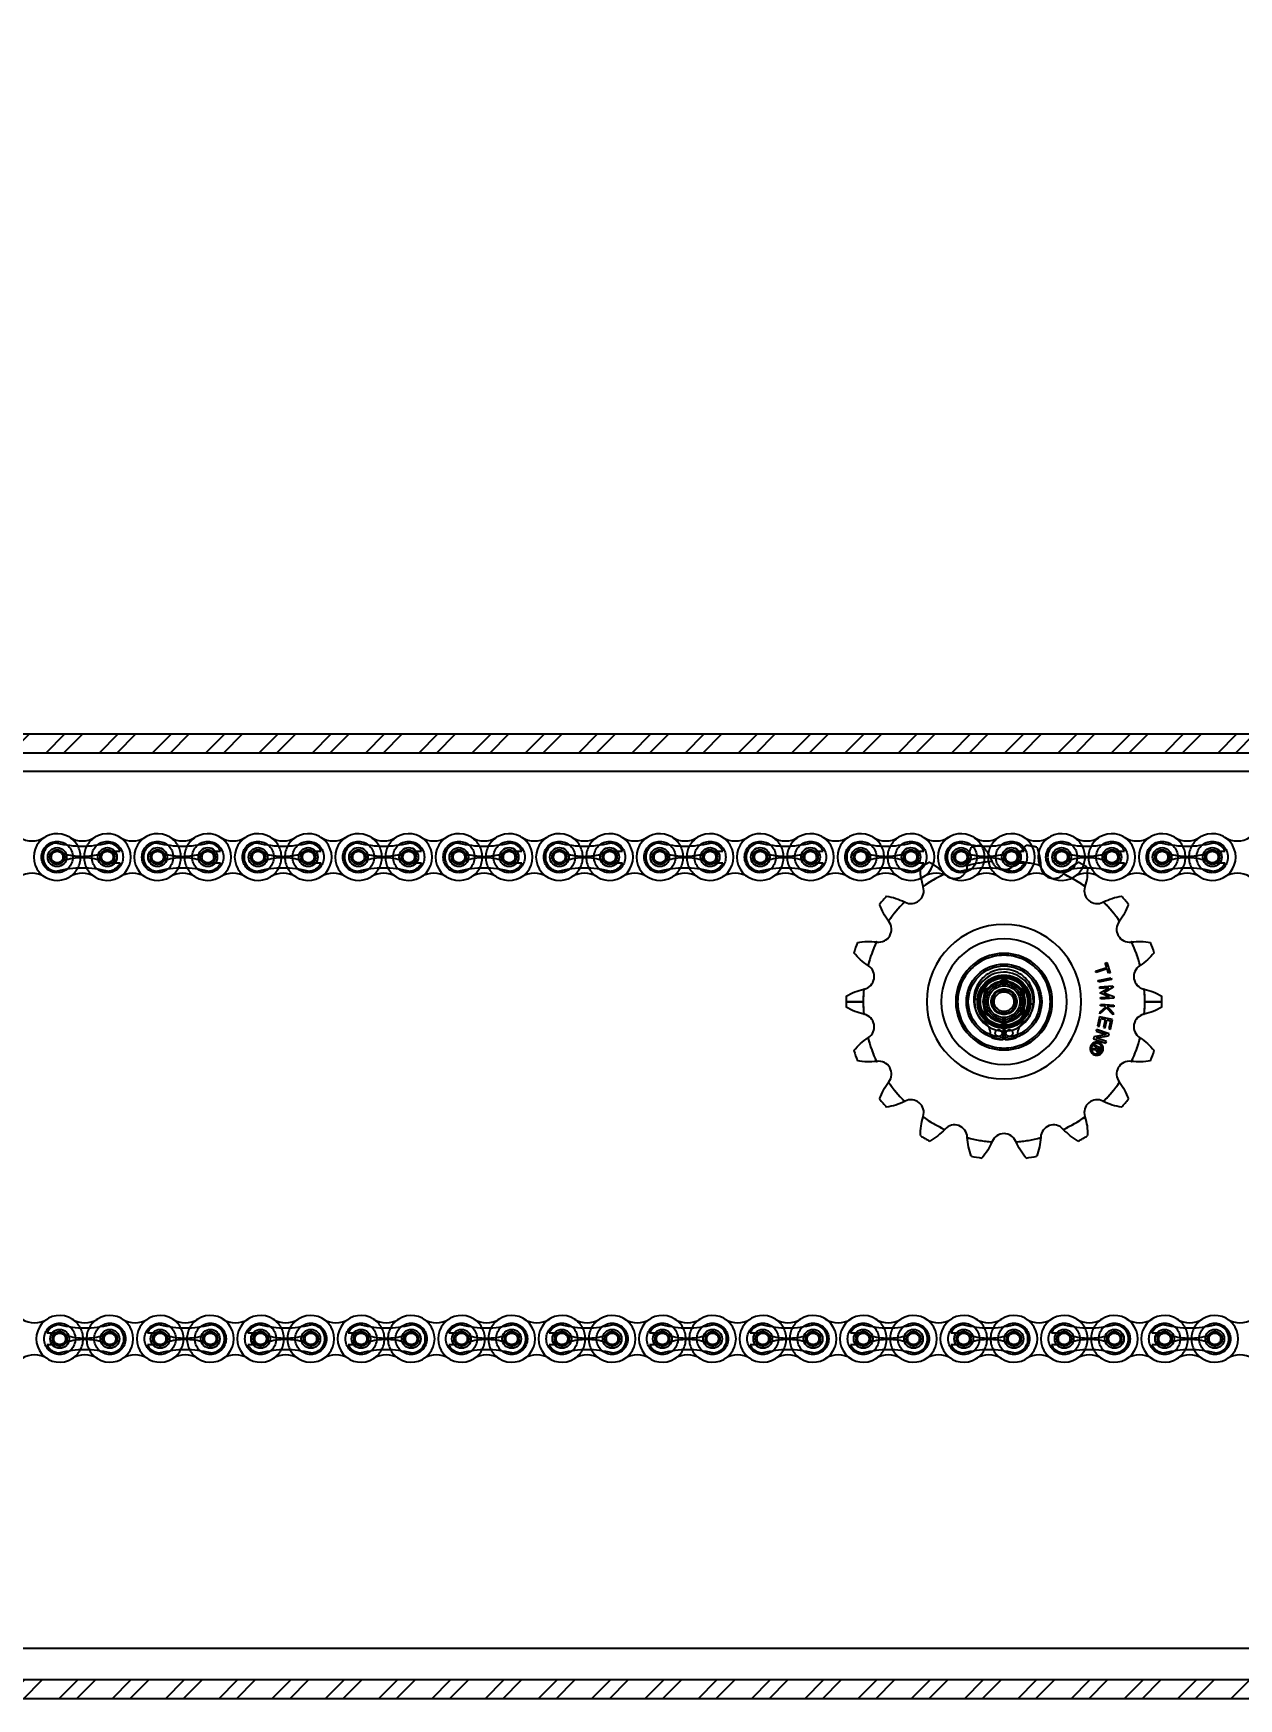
# Model space of a CAD drawing. Header units: metres. Extents: x 0 to 21025, y 0 to 14850.
# Drawn here: x 5070.9 to 5375.7, y 6190.9 to 6612 of the extents above; entities that cross this region are included whole.
import ezdxf

# ---------------------------------------------------------------- set-up
doc = ezdxf.new("R2010")
doc.units = ezdxf.units.M
doc.header["$LTSCALE"] = 25
doc.linetypes.add('HIDDEN2', pattern=[4.7625, 3.175, -1.5875])
for name, color, linetype in [('18_COTAS', 7, 'Continuous'), ('SHA', 7, 'Continuous'), ('SL4', 4, 'Continuous'), ('ST1', 7, 'HIDDEN2')]:
    doc.layers.add(name, color=color, linetype=linetype)
doc.styles.add('ROMANS', font='ROMANS.SHX')
doc.dimstyles.new('25___1-25', dxfattribs={"dimscale": 25, "dimtxt": 2.5, "dimasz": 2, "dimexe": 1.5, "dimexo": 1, "dimgap": 0.5, "dimtad": 1, "dimzin": 12, "dimtxsty": 'ROMANS', "dimcen": 0, "dimclrd": 256, "dimclre": 256, "dimclrt": 3, "dimazin": 3, "dimtfac": 1, "dimtmove": 0, "dimatfit": 0, "dimfxl": 1, "dimlwd": -1, "dimlwe": -1, "dimarcsym": 0})
pattern_1 = [(45, (-2913.5705, 2928.034), (-6.735192, 6.735192), []), (45, (-2909.08, 2928.034), (-6.735192, 6.735192), [])]

# ---------------------------------------------------------------- blocks, each defined once
blk = doc.blocks.new('*D13')
at = {"layer": '18_COTAS', "transparency": 16777216}
for p, q in [((2083.56, 6357.87), (2083.56, 7037.95)), ((6382.51, 6357.87), (6382.51, 7037.95)), ((2133.56, 7000.45), (6332.51, 7000.45))]:
    blk.add_line(p, q, dxfattribs=at)
for points in [[(2133.56, 7008.78), (2133.56, 6992.11), (2083.56, 7000.45)], [(6332.51, 7008.78), (6332.51, 6992.11), (6382.51, 7000.45)]]:
    blk.add_solid(points, dxfattribs=at)
at = {"layer": 'Defpoints', "color": 0, "transparency": 16777216}
for p in [(6382.51, 7000.45), (2083.56, 6332.87), (6382.51, 6332.87)]:
    blk.add_point(p, dxfattribs=at)
at = {"layer": '18_COTAS', "color": 3, "transparency": 16777216, "insert": (4233.04, 7050.15), "char_height": 62.5, "attachment_point": 5, "style": 'ROMANS'}
blk.add_mtext('4298,95', dxfattribs=at)

msp = doc.modelspace()

# ---------------------------------------------------------------- hatches: boundary and pattern name
at = {"layer": 'SHA'}
h = msp.add_hatch(dxfattribs=at)
h.set_pattern_fill('ANSI32', color=256, style=0)
h.set_pattern_definition(pattern_1)
h.paths.add_polyline_path([(5535.514, 6434.865), (4210.539, 6434.865), (4210.539, 6430.103), (5535.514, 6430.103)], flags=0)
h = msp.add_hatch(dxfattribs=at)
h.set_pattern_fill('ANSI32', color=256, style=0)
h.set_pattern_definition(pattern_1)
h.paths.add_polyline_path([(4210.539, 6190.865), (5535.514, 6190.865), (5535.514, 6195.628), (4210.539, 6195.628)], flags=0)

# ---------------------------------------------------------------- linework, layer by layer
at = {"layer": 'SL4'}
for p, q in [((4210.539, 6434.865), (5535.514, 6434.865)), ((4210.539, 6430.103), (5535.514, 6430.103)), ((5535.514, 6425.34), (4210.539, 6425.34)), ((5295.883, 6396.268), (5295.399, 6398.429)), ((5280.749, 6367.135), (5276.417, 6367.135)), ((5304.142, 6367.135), (5304.63, 6367.135)), ((5328.083, 6367.135), (5328.572, 6367.135)), ((5356.297, 6367.135), (5351.964, 6367.135)), ((4210.539, 6203.628), (5535.514, 6203.628)), ((5535.514, 6195.628), (4210.539, 6195.628)), ((5535.514, 6190.865), (4210.539, 6190.865))]:
    msp.add_line(p, q, dxfattribs=at)
at = {"layer": 'SL4', "flags": 128}
msp.add_lwpolyline([(5301.77, 6399.035), (5302.19, 6398.739), (5302.762, 6398.472)], dxfattribs=at)
at = {"layer": 'SL4'}
for centre, radius in [((5076.929, 6403.705), 2.398), ((5089.629, 6403.705), 2.398), ((5102.329, 6403.705), 2.399), ((5115.029, 6403.705), 2.399), ((5127.729, 6403.705), 2.398), ((5140.429, 6403.705), 2.398), ((5153.129, 6403.705), 2.399), ((5165.829, 6403.705), 2.399), ((5178.529, 6403.705), 2.398), ((5191.229, 6403.705), 2.399), ((5203.929, 6403.705), 2.399), ((5216.629, 6403.705), 2.399), ((5229.329, 6403.705), 2.398), ((5242.029, 6403.705), 2.398), ((5254.729, 6403.705), 2.399), ((5267.429, 6403.705), 2.399), ((5280.129, 6403.705), 2.398), ((5292.829, 6403.705), 2.399), ((5305.529, 6403.705), 2.398), ((5318.229, 6403.705), 2.399), ((5330.929, 6403.705), 2.398), ((5343.629, 6403.705), 2.398), ((5356.329, 6403.705), 2.398), ((5369.029, 6403.705), 2.398), ((5316.357, 6367.135), 9.525), ((5316.357, 6367.135), 9.025), ((5077.568, 6281.87), 2.398), ((5090.268, 6281.87), 2.399), ((5102.968, 6281.87), 2.399), ((5115.668, 6281.87), 2.399), ((5128.368, 6281.87), 2.399), ((5141.068, 6281.87), 2.399), ((5153.768, 6281.87), 2.399), ((5166.468, 6281.87), 2.398), ((5179.168, 6281.87), 2.399), ((5191.868, 6281.87), 2.399), ((5204.568, 6281.87), 2.398), ((5217.268, 6281.87), 2.398), ((5229.968, 6281.87), 2.399), ((5242.668, 6281.87), 2.399), ((5255.368, 6281.87), 2.398), ((5268.068, 6281.87), 2.398), ((5280.768, 6281.87), 2.398), ((5293.468, 6281.87), 2.398), ((5306.168, 6281.87), 2.399), ((5318.868, 6281.87), 2.399), ((5331.568, 6281.87), 2.399), ((5344.268, 6281.87), 2.399), ((5356.968, 6281.87), 2.398), ((5369.668, 6281.87), 2.398)]:
    msp.add_circle(centre, radius, dxfattribs=at)
for centre, radius, start, end in [((5070.579, 6413.698), 5.92, 237.56669, 302.43331), ((5076.929, 6403.705), 5.92, 57.56669, 302.43331), ((5083.279, 6413.698), 5.92, 237.56669, 302.43331), ((5089.629, 6403.705), 5.92, 237.56669, 122.43331), ((5095.979, 6413.698), 5.92, 237.56669, 302.43331), ((5102.329, 6403.705), 5.92, 57.56669, 302.43331), ((5108.679, 6413.698), 5.92, 237.56669, 302.43331), ((5115.029, 6403.705), 5.92, 237.56669, 122.43331), ((5121.379, 6413.698), 5.92, 237.56669, 302.43331), ((5127.729, 6403.705), 5.92, 57.56669, 302.43331), ((5134.079, 6413.698), 5.92, 237.56669, 302.43331), ((5140.429, 6403.705), 5.92, 237.56669, 122.43331), ((5146.779, 6413.698), 5.92, 237.56669, 302.43331), ((5153.129, 6403.705), 5.92, 57.56669, 302.43331), ((5159.479, 6413.698), 5.92, 237.56669, 302.43331), ((5165.829, 6403.705), 5.92, 237.56669, 122.43331), ((5172.179, 6413.698), 5.92, 237.56669, 302.43331), ((5178.529, 6403.705), 5.92, 57.56669, 302.43331), ((5184.879, 6413.698), 5.92, 237.56669, 302.43331), ((5191.229, 6403.705), 5.92, 237.56669, 122.43331), ((5197.579, 6413.698), 5.92, 237.56669, 302.43331), ((5203.929, 6403.705), 5.92, 57.56669, 302.43331), ((5210.279, 6413.698), 5.92, 237.56669, 302.43331), ((5216.629, 6403.705), 5.92, 237.56669, 122.43331), ((5222.979, 6413.698), 5.92, 237.56669, 302.43331), ((5229.329, 6403.705), 5.92, 57.56669, 302.43331), ((5235.679, 6413.698), 5.92, 237.56669, 302.43331), ((5242.029, 6403.705), 5.92, 237.56669, 122.43331), ((5248.379, 6413.698), 5.92, 237.56669, 302.43331), ((5254.729, 6403.705), 5.92, 57.56669, 302.43331), ((5261.079, 6413.698), 5.92, 237.56669, 302.43331), ((5267.429, 6403.705), 5.92, 237.56669, 122.43331), ((5273.779, 6413.698), 5.92, 237.56669, 302.43331), ((5280.129, 6403.705), 5.92, 57.56669, 302.43331), ((5286.479, 6413.698), 5.92, 237.56669, 302.43331), ((5292.829, 6403.705), 5.92, 237.56669, 122.43331), ((5299.179, 6413.698), 5.92, 237.56669, 302.43331), ((5305.529, 6403.705), 5.92, 57.56669, 302.43331), ((5311.879, 6413.698), 5.92, 237.56669, 302.43331), ((5318.229, 6403.705), 5.92, 237.56669, 122.43331), ((5324.579, 6413.698), 5.92, 237.56669, 302.43331), ((5330.929, 6403.705), 5.92, 57.56669, 302.43331), ((5337.279, 6413.698), 5.92, 237.56669, 302.43331), ((5343.629, 6403.705), 5.92, 237.56669, 122.43331), ((5349.979, 6413.698), 5.92, 237.56669, 302.43331), ((5356.329, 6403.705), 5.92, 57.56669, 302.43331), ((5362.679, 6413.698), 5.92, 237.56669, 302.43331), ((5369.029, 6403.705), 5.92, 237.56669, 122.43331), ((5375.379, 6413.698), 5.92, 237.56669, 302.43331), ((5070.579, 6393.712), 5.92, 57.56669, 122.43331), ((5083.279, 6393.712), 5.92, 57.56669, 122.43331), ((5095.979, 6393.712), 5.92, 57.56669, 122.43331), ((5108.679, 6393.712), 5.92, 57.56669, 122.43331), ((5121.379, 6393.712), 5.92, 57.56669, 122.43331), ((5134.079, 6393.712), 5.92, 57.56669, 122.43331), ((5146.779, 6393.712), 5.92, 57.56669, 122.43331), ((5159.479, 6393.712), 5.92, 57.56669, 122.43331), ((5172.179, 6393.712), 5.92, 57.56669, 122.43331), ((5184.879, 6393.712), 5.92, 57.56669, 122.43331), ((5197.579, 6393.712), 5.92, 57.56669, 122.43331), ((5210.279, 6393.712), 5.92, 57.56669, 122.43331), ((5222.979, 6393.712), 5.92, 57.56669, 122.43331), ((5235.679, 6393.712), 5.92, 57.56669, 122.43331), ((5248.379, 6393.712), 5.92, 57.56669, 122.43331), ((5261.079, 6393.712), 5.92, 57.56669, 122.43331), ((5273.779, 6393.712), 5.92, 57.56669, 122.43331), ((5286.479, 6393.712), 5.92, 57.56669, 122.43331), ((5316.357, 6367.135), 35.607, 115.36385, 125.09934), ((5299.179, 6393.712), 5.92, 57.56669, 122.43331), ((5311.879, 6393.712), 5.92, 57.56669, 122.43331), ((5324.579, 6393.712), 5.92, 57.56669, 122.43331), ((5328.874, 6401.525), 3.238, 223.24736, 263.25595), ((5316.357, 6367.135), 35.607, 54.90066, 61.27087), ((5337.279, 6393.712), 5.92, 57.56669, 122.43331), ((5349.979, 6393.712), 5.92, 57.56669, 122.43331), ((5362.679, 6393.712), 5.92, 57.56669, 122.43331), ((5375.379, 6393.712), 5.92, 57.56669, 122.43331), ((5316.357, 6367.135), 39.94, 138.03204, 141.96796), ((5292.833, 6395.17), 3.238, 242.5, 17.5), ((5310.599, 6400.772), 15.39, 197.01769, 197.5), ((5339.881, 6395.17), 3.238, 162.5, 297.5), ((5322.115, 6400.772), 15.39, 342.5, 342.98231), ((5316.357, 6367.135), 39.94, 38.03204, 41.96796), ((5316.357, 6367.135), 35.607, 134.90066, 145.09934), ((5284.231, 6378.647), 15.39, 62.5, 62.98231), ((5348.482, 6378.647), 15.39, 117.01769, 117.5), ((5316.357, 6367.135), 35.607, 34.90066, 45.09934), ((5284.663, 6385.434), 3.238, 262.5, 37.5), ((5299.442, 6396.774), 15.39, 217.01769, 217.5), ((5316.357, 6367.135), 19.544, 0, 180), ((5348.051, 6385.434), 3.238, 142.5, 277.5), ((5333.272, 6396.774), 15.39, 322.5, 322.98231), ((5316.357, 6367.135), 39.94, 158.03204, 161.96796), ((5316.357, 6367.135), 35.607, 154.90066, 165.09934), ((5282.231, 6366.965), 15.39, 82.5, 82.98231), ((5316.357, 6367.135), 15.88, 0, 180), ((5350.482, 6366.965), 15.39, 97.01769, 97.5), ((5316.357, 6367.135), 35.607, 14.90066, 25.09934), ((5316.357, 6367.135), 39.94, 18.03204, 21.96796), ((5316.357, 6367.135), 12.215, 0, 180), ((5316.357, 6367.135), 11.726, 0, 180), ((5280.316, 6373.49), 3.238, 282.5, 57.5), ((5290.325, 6389.201), 15.39, 237.01769, 237.5), ((5352.398, 6373.49), 3.238, 122.5, 257.5), ((5342.389, 6389.201), 15.39, 302.5, 302.98231), ((5316.357, 6367.135), 39.94, 178.03204, 180), ((5316.357, 6367.135), 35.607, 174.90066, 180), ((5284.347, 6355.304), 15.39, 102.5, 102.98231), ((5348.366, 6355.304), 15.39, 77.01769, 77.5), ((5316.357, 6367.135), 35.607, 0, 5.09934), ((5316.357, 6367.135), 39.94, 0, 1.96796), ((5316.357, 6367.135), 39.94, 180, 181.96796), ((5316.357, 6367.135), 35.607, 180, 185.09934), ((5284.347, 6378.967), 15.39, 257.01769, 257.5), ((5280.316, 6360.78), 3.238, 302.5, 77.5), ((5316.357, 6367.135), 19.544, 180, 0), ((5316.357, 6367.135), 15.88, 180, 0), ((5316.357, 6367.135), 12.215, 180, 0), ((5316.357, 6367.135), 11.726, 180, 0), ((5352.398, 6360.78), 3.238, 102.5, 237.5), ((5348.366, 6378.967), 15.39, 282.5, 282.98231), ((5316.357, 6367.135), 35.607, 354.90066, 0), ((5316.357, 6367.135), 39.94, 358.03204, 0), ((5290.325, 6345.069), 15.39, 122.5, 122.98231), ((5316.357, 6367.135), 35.607, 194.90066, 205.09934), ((5316.357, 6367.135), 35.607, 334.90066, 345.09934), ((5342.389, 6345.069), 15.39, 57.01769, 57.5), ((5316.357, 6367.135), 39.94, 198.03204, 201.96796), ((5282.231, 6367.306), 15.39, 277.01769, 277.5), ((5284.663, 6348.837), 3.238, 322.5, 97.5), ((5348.051, 6348.837), 3.238, 82.5, 217.5), ((5350.482, 6367.306), 15.39, 262.5, 262.98231), ((5316.357, 6367.135), 39.94, 338.03204, 341.96796), ((5299.442, 6337.497), 15.39, 142.5, 142.98231), ((5316.357, 6367.135), 35.607, 214.90066, 225.09934), ((5316.357, 6367.135), 35.607, 314.90066, 325.09934), ((5333.272, 6337.497), 15.39, 37.01769, 37.5), ((5316.357, 6367.135), 39.94, 218.03204, 221.96796), ((5284.231, 6355.624), 15.39, 297.01769, 297.5), ((5292.833, 6339.1), 3.238, 342.5, 117.5), ((5339.881, 6339.1), 3.238, 62.5, 197.5), ((5348.482, 6355.624), 15.39, 242.5, 242.98231), ((5316.357, 6367.135), 39.94, 318.03204, 321.96796), ((5310.599, 6333.499), 15.39, 162.5, 162.98231), ((5316.357, 6367.135), 35.607, 234.90066, 245.09934), ((5290.105, 6345.33), 15.39, 317.01769, 317.5), ((5303.84, 6332.745), 3.238, 2.5, 137.5), ((5328.874, 6332.745), 3.238, 42.5, 177.5), ((5342.608, 6345.33), 15.39, 222.5, 222.98231), ((5316.357, 6367.135), 35.607, 294.90066, 305.09934), ((5322.115, 6333.499), 15.39, 17.01769, 17.5), ((5316.357, 6367.135), 39.94, 238.03204, 241.96796), ((5322.45, 6333.558), 15.39, 182.5, 182.98231), ((5316.357, 6367.135), 35.607, 254.90066, 265.09934), ((5299.146, 6337.667), 15.39, 337.01769, 337.5), ((5316.357, 6330.538), 3.238, 22.5, 157.5), ((5333.567, 6337.667), 15.39, 202.5, 202.98231), ((5316.357, 6367.135), 35.607, 274.90066, 285.09934), ((5310.263, 6333.558), 15.39, 357.01769, 357.5), ((5316.357, 6367.135), 39.94, 298.03204, 301.96796), ((5316.357, 6367.135), 39.94, 258.03204, 261.96796), ((5316.357, 6367.135), 39.94, 278.03204, 281.96796), ((5071.218, 6291.863), 5.92, 237.56669, 302.43331), ((5077.568, 6281.87), 5.92, 57.56669, 302.43331), ((5083.918, 6291.863), 5.92, 237.56669, 302.43331), ((5090.268, 6281.87), 5.92, 237.56669, 122.43331), ((5096.618, 6291.863), 5.92, 237.56669, 302.43331), ((5102.968, 6281.87), 5.92, 57.56669, 302.43331), ((5109.318, 6291.863), 5.92, 237.56669, 302.43331), ((5115.668, 6281.87), 5.92, 237.56669, 122.43331), ((5122.018, 6291.863), 5.92, 237.56669, 302.43331), ((5128.368, 6281.87), 5.92, 57.56669, 302.43331), ((5134.718, 6291.863), 5.92, 237.56669, 302.43331), ((5141.068, 6281.87), 5.92, 237.56669, 122.43331), ((5147.418, 6291.863), 5.92, 237.56669, 302.43331), ((5153.768, 6281.87), 5.92, 57.56669, 302.43331), ((5160.118, 6291.863), 5.92, 237.56669, 302.43331), ((5166.468, 6281.87), 5.92, 237.56669, 122.43331), ((5172.818, 6291.863), 5.92, 237.56669, 302.43331), ((5179.168, 6281.87), 5.92, 57.56669, 302.43331), ((5185.518, 6291.863), 5.92, 237.56669, 302.43331), ((5191.868, 6281.87), 5.92, 237.56669, 122.43331), ((5198.218, 6291.863), 5.92, 237.56669, 302.43331), ((5204.568, 6281.87), 5.92, 57.56669, 302.43331), ((5210.918, 6291.863), 5.92, 237.56669, 302.43331), ((5217.268, 6281.87), 5.92, 237.56669, 122.43331), ((5223.618, 6291.863), 5.92, 237.56669, 302.43331), ((5229.968, 6281.87), 5.92, 57.56669, 302.43331), ((5236.318, 6291.863), 5.92, 237.56669, 302.43331), ((5242.668, 6281.87), 5.92, 237.56669, 122.43331), ((5249.018, 6291.863), 5.92, 237.56669, 302.43331), ((5255.368, 6281.87), 5.92, 57.56669, 302.43331), ((5261.718, 6291.863), 5.92, 237.56669, 302.43331), ((5268.068, 6281.87), 5.92, 237.56669, 122.43331), ((5274.418, 6291.863), 5.92, 237.56669, 302.43331), ((5280.768, 6281.87), 5.92, 57.56669, 302.43331), ((5287.118, 6291.863), 5.92, 237.56669, 302.43331), ((5293.468, 6281.87), 5.92, 237.56669, 122.43331), ((5299.818, 6291.863), 5.92, 237.56669, 302.43331), ((5306.168, 6281.87), 5.92, 57.56669, 302.43331), ((5312.518, 6291.863), 5.92, 237.56669, 302.43331), ((5318.868, 6281.87), 5.92, 237.56669, 122.43331), ((5325.218, 6291.863), 5.92, 237.56669, 302.43331), ((5331.568, 6281.87), 5.92, 57.56669, 302.43331), ((5337.918, 6291.863), 5.92, 237.56669, 302.43331), ((5344.268, 6281.87), 5.92, 237.56669, 122.43331), ((5350.618, 6291.863), 5.92, 237.56669, 302.43331), ((5356.968, 6281.87), 5.92, 57.56669, 302.43331), ((5363.318, 6291.863), 5.92, 237.56669, 302.43331), ((5369.668, 6281.87), 5.92, 237.56669, 122.43331), ((5376.018, 6291.863), 5.92, 237.56669, 302.43331), ((5071.218, 6271.877), 5.92, 57.56669, 122.43331), ((5083.918, 6271.877), 5.92, 57.56669, 122.43331), ((5096.618, 6271.877), 5.92, 57.56669, 122.43331), ((5109.318, 6271.877), 5.92, 57.56669, 122.43331), ((5122.018, 6271.877), 5.92, 57.56669, 122.43331), ((5134.718, 6271.877), 5.92, 57.56669, 122.43331), ((5147.418, 6271.877), 5.92, 57.56669, 122.43331), ((5160.118, 6271.877), 5.92, 57.56669, 122.43331), ((5172.818, 6271.877), 5.92, 57.56669, 122.43331), ((5185.518, 6271.877), 5.92, 57.56669, 122.43331), ((5198.218, 6271.877), 5.92, 57.56669, 122.43331), ((5210.918, 6271.877), 5.92, 57.56669, 122.43331), ((5223.618, 6271.877), 5.92, 57.56669, 122.43331), ((5236.318, 6271.877), 5.92, 57.56669, 122.43331), ((5249.018, 6271.877), 5.92, 57.56669, 122.43331), ((5261.718, 6271.877), 5.92, 57.56669, 122.43331), ((5274.418, 6271.877), 5.92, 57.56669, 122.43331), ((5287.118, 6271.877), 5.92, 57.56669, 122.43331), ((5299.818, 6271.877), 5.92, 57.56669, 122.43331), ((5312.518, 6271.877), 5.92, 57.56669, 122.43331), ((5325.218, 6271.877), 5.92, 57.56669, 122.43331), ((5337.918, 6271.877), 5.92, 57.56669, 122.43331), ((5350.618, 6271.877), 5.92, 57.56669, 122.43331), ((5363.318, 6271.877), 5.92, 57.56669, 122.43331), ((5376.018, 6271.877), 5.92, 57.56669, 122.43331)]:
    msp.add_arc(centre, radius, start, end, dxfattribs=at)
for points, knots in [([(5337.407, 6399.513), (5337.394, 6399.199), (5337.35, 6398.118), (5337.046, 6397.036), (5336.831, 6396.268)], [0, 0, 0, 0, 0.290266, 1, 1, 1, 1]), ([(5286.661, 6393.844), (5287.46, 6393.684), (5289.013, 6393.374), (5290.501, 6392.689), (5291.222, 6392.357)], [0, 0, 0, 0, 0.5152637, 1, 1, 1, 1]), ([(5341.491, 6392.357), (5342.213, 6392.689), (5343.701, 6393.374), (5345.253, 6393.684), (5346.053, 6393.844)], [0, 0, 0, 0, 0.4847362, 1, 1, 1, 1]), ([(5287.153, 6387.508), (5286.701, 6388.161), (5285.768, 6389.508), (5285.193, 6390.982), (5284.897, 6391.742)], [0, 0, 0, 0, 0.48473653, 1, 1, 1, 1]), ([(5347.816, 6391.742), (5347.52, 6390.982), (5346.945, 6389.508), (5346.012, 6388.161), (5345.56, 6387.508)], [0, 0, 0, 0, 0.5152633, 1, 1, 1, 1]), ([(5279.317, 6382.076), (5280.123, 6382.2), (5281.687, 6382.44), (5283.32, 6382.305), (5284.111, 6382.24)], [0, 0, 0, 0, 0.5152562, 1, 1, 1, 1]), ([(5348.602, 6382.24), (5349.393, 6382.305), (5351.026, 6382.44), (5352.59, 6382.2), (5353.397, 6382.076)], [0, 0, 0, 0, 0.4847219, 1, 1, 1, 1]), ([(5281.947, 6376.292), (5281.298, 6376.75), (5279.961, 6377.697), (5278.917, 6378.886), (5278.378, 6379.499)], [0, 0, 0, 0, 0.4847361, 1, 1, 1, 1]), ([(5354.335, 6379.499), (5353.797, 6378.886), (5352.752, 6377.697), (5351.415, 6376.75), (5350.767, 6376.292)], [0, 0, 0, 0, 0.5152637, 1, 1, 1, 1]), ([(5276.44, 6368.507), (5277.156, 6368.899), (5278.544, 6369.659), (5280.124, 6370.091), (5280.89, 6370.3)], [0, 0, 0, 0, 0.5152541, 1, 1, 1, 1]), ([(5351.823, 6370.3), (5352.589, 6370.091), (5354.169, 6369.659), (5355.558, 6368.899), (5356.273, 6368.507)], [0, 0, 0, 0, 0.4847248, 1, 1, 1, 1]), ([(5280.89, 6363.97), (5280.124, 6364.18), (5278.544, 6364.612), (5277.156, 6365.372), (5276.44, 6365.764)], [0, 0, 0, 0, 0.4847248, 1, 1, 1, 1]), ([(5356.273, 6365.764), (5355.558, 6365.372), (5354.169, 6364.612), (5352.589, 6364.18), (5351.823, 6363.97)], [0, 0, 0, 0, 0.5152541, 1, 1, 1, 1]), ([(5278.378, 6354.772), (5278.917, 6355.385), (5279.961, 6356.574), (5281.298, 6357.52), (5281.947, 6357.979)], [0, 0, 0, 0, 0.5152637, 1, 1, 1, 1]), ([(5350.767, 6357.979), (5351.415, 6357.52), (5352.752, 6356.574), (5353.797, 6355.385), (5354.335, 6354.772)], [0, 0, 0, 0, 0.484736, 1, 1, 1, 1]), ([(5284.111, 6352.031), (5283.32, 6351.966), (5281.688, 6351.831), (5280.123, 6352.071), (5279.317, 6352.194)], [0, 0, 0, 0, 0.4847219, 1, 1, 1, 1]), ([(5353.397, 6352.194), (5352.591, 6352.071), (5351.026, 6351.831), (5349.393, 6351.966), (5348.602, 6352.031)], [0, 0, 0, 0, 0.5152562, 1, 1, 1, 1]), ([(5284.897, 6342.528), (5285.193, 6343.288), (5285.768, 6344.763), (5286.701, 6346.11), (5287.153, 6346.762)], [0, 0, 0, 0, 0.5152633, 1, 1, 1, 1]), ([(5345.56, 6346.762), (5346.012, 6346.11), (5346.945, 6344.763), (5347.52, 6343.288), (5347.816, 6342.528)], [0, 0, 0, 0, 0.4847365, 1, 1, 1, 1]), ([(5291.222, 6341.913), (5290.501, 6341.581), (5289.013, 6340.896), (5287.46, 6340.587), (5286.661, 6340.427)], [0, 0, 0, 0, 0.4847362, 1, 1, 1, 1]), ([(5346.053, 6340.427), (5345.253, 6340.587), (5343.701, 6340.896), (5342.213, 6341.581), (5341.491, 6341.913)], [0, 0, 0, 0, 0.5152637, 1, 1, 1, 1]), ([(5295.211, 6333.252), (5295.229, 6334.068), (5295.265, 6335.65), (5295.681, 6337.235), (5295.883, 6338.003)], [0, 0, 0, 0, 0.5152602, 1, 1, 1, 1]), ([(5301.364, 6334.838), (5300.8, 6334.279), (5299.636, 6333.127), (5298.283, 6332.305), (5297.586, 6331.881)], [0, 0, 0, 0, 0.4847365, 1, 1, 1, 1]), ([(5335.127, 6331.881), (5334.43, 6332.305), (5333.077, 6333.127), (5331.913, 6334.279), (5331.349, 6334.838)], [0, 0, 0, 0, 0.5152633, 1, 1, 1, 1]), ([(5336.831, 6338.003), (5337.032, 6337.235), (5337.449, 6335.65), (5337.484, 6334.068), (5337.503, 6333.252)], [0, 0, 0, 0, 0.4847353, 1, 1, 1, 1]), ([(5308.075, 6328.063), (5307.813, 6328.836), (5307.305, 6330.335), (5307.154, 6331.966), (5307.081, 6332.757)], [0, 0, 0, 0, 0.5152541, 1, 1, 1, 1]), ([(5313.315, 6331.658), (5312.976, 6330.94), (5312.276, 6329.459), (5311.286, 6328.224), (5310.776, 6327.587)], [0, 0, 0, 0, 0.4847352, 1, 1, 1, 1]), ([(5321.937, 6327.587), (5321.427, 6328.224), (5320.437, 6329.459), (5319.738, 6330.94), (5319.399, 6331.658)], [0, 0, 0, 0, 0.5152575, 1, 1, 1, 1]), ([(5325.632, 6332.757), (5325.559, 6331.967), (5325.408, 6330.335), (5324.9, 6328.836), (5324.639, 6328.063)], [0, 0, 0, 0, 0.4847248, 1, 1, 1, 1])]:
    msp.add_open_spline(points, degree=3, knots=knots, dxfattribs=at)
at = {"layer": 'ST1'}
for p, q in [((5535.514, 6425.34), (4210.539, 6425.34)), ((5090.736, 6405.181), (5092.86, 6405.181)), ((5090.736, 6402.229), (5092.86, 6402.229)), ((5116.136, 6405.181), (5118.26, 6405.181)), ((5116.136, 6402.229), (5118.26, 6402.229)), ((5141.536, 6405.181), (5143.66, 6405.181)), ((5141.536, 6402.229), (5143.66, 6402.229)), ((5166.936, 6405.181), (5169.059, 6405.181)), ((5166.936, 6402.229), (5169.059, 6402.229)), ((5192.336, 6405.181), (5194.459, 6405.181)), ((5192.336, 6402.229), (5194.459, 6402.229)), ((5217.736, 6405.181), (5219.859, 6405.181)), ((5217.736, 6402.229), (5219.859, 6402.229)), ((5243.136, 6405.181), (5245.259, 6405.181)), ((5243.136, 6402.229), (5245.259, 6402.229)), ((5268.536, 6405.181), (5270.659, 6405.181)), ((5268.536, 6402.229), (5270.659, 6402.229)), ((5293.936, 6405.181), (5296.059, 6405.181)), ((5293.936, 6402.229), (5296.059, 6402.229)), ((5319.336, 6405.181), (5321.459, 6405.181)), ((5319.336, 6402.229), (5321.459, 6402.229)), ((5344.736, 6405.181), (5346.859, 6405.181)), ((5344.736, 6402.229), (5346.859, 6402.229)), ((5370.136, 6405.181), (5372.259, 6405.181)), ((5370.136, 6402.229), (5372.259, 6402.229)), ((5301.104, 6399.31), (5301.364, 6399.433)), ((5301.452, 6399.338), (5301.77, 6399.035)), ((5337.503, 6401.018), (5337.407, 6399.513)), ((5341.954, 6376.908), (5342.344, 6377.035)), ((5342.316, 6375.797), (5341.954, 6376.908)), ((5342.344, 6377.035), (5343.191, 6374.433)), ((5316.357, 6372.909), (5318.857, 6371.465)), ((5339.524, 6374.889), (5342.316, 6375.797)), ((5339.649, 6374.508), (5339.524, 6374.889)), ((5342.44, 6375.415), (5339.649, 6374.508)), ((5340.202, 6372.452), (5343.474, 6373.152)), ((5340.286, 6372.059), (5340.202, 6372.452)), ((5343.558, 6372.759), (5340.286, 6372.059)), ((5342.801, 6374.306), (5342.44, 6375.415)), ((5343.191, 6374.433), (5342.801, 6374.306)), ((5343.474, 6373.152), (5343.558, 6372.759)), ((5311.357, 6370.022), (5313.857, 6371.465)), ((5340.55, 6370.87), (5343.882, 6371.17)), ((5340.586, 6370.471), (5340.55, 6370.87)), ((5342.848, 6370.672), (5340.586, 6370.471)), ((5340.688, 6369.332), (5342.848, 6370.672)), ((5340.692, 6369.289), (5340.688, 6369.332)), ((5343.055, 6368.354), (5340.692, 6369.289)), ((5340.793, 6368.15), (5343.055, 6368.354)), ((5340.829, 6367.756), (5340.793, 6368.15)), ((5344.161, 6368.055), (5340.829, 6367.756)), ((5343.918, 6370.767), (5341.574, 6369.39)), ((5341.574, 6369.39), (5344.126, 6368.45)), ((5343.882, 6371.17), (5343.918, 6370.767)), ((5344.126, 6368.45), (5344.161, 6368.055)), ((5276.417, 6367.135), (5280.749, 6367.135)), ((5304.63, 6367.135), (5304.142, 6367.135)), ((5309.906, 6367.7), (5308.933, 6367.785)), ((5308.933, 6367.785), (5309.906, 6367.7)), ((5321.357, 6364.249), (5318.857, 6362.805)), ((5323.78, 6366.486), (5322.807, 6366.571)), ((5322.807, 6366.571), (5323.78, 6366.486)), ((5328.572, 6367.135), (5328.083, 6367.135)), ((5342.298, 6365.586), (5340.625, 6364.069)), ((5340.625, 6364.069), (5340.662, 6364.566)), ((5340.662, 6364.566), (5342.063, 6365.836)), ((5340.78, 6366.12), (5340.81, 6366.52)), ((5341.873, 6366.038), (5340.78, 6366.12)), ((5340.81, 6366.52), (5344.146, 6366.269)), ((5342.063, 6365.836), (5341.873, 6366.038)), ((5343.961, 6363.818), (5342.298, 6365.586)), ((5344.116, 6365.869), (5342.416, 6365.997)), ((5342.416, 6365.997), (5343.998, 6364.315)), ((5343.998, 6364.315), (5343.961, 6363.818)), ((5344.146, 6366.269), (5344.116, 6365.869)), ((5351.964, 6367.135), (5356.297, 6367.135)), ((5312.76, 6359.934), (5312.936, 6358.602)), ((5316.357, 6361.362), (5313.857, 6362.805)), ((5316.107, 6357.539), (5316.195, 6360.937)), ((5316.518, 6360.937), (5316.607, 6357.539)), ((5319.778, 6358.602), (5319.953, 6359.934)), ((5339.782, 6360.094), (5339.648, 6359.716)), ((5339.648, 6359.716), (5342.19, 6358.809)), ((5342.933, 6358.97), (5339.782, 6360.094)), ((5340.518, 6363.318), (5340.013, 6360.913)), ((5340.013, 6360.913), (5340.414, 6360.829)), ((5340.414, 6360.829), (5340.837, 6362.84)), ((5343.792, 6362.631), (5340.518, 6363.318)), ((5340.837, 6362.84), (5341.935, 6362.61)), ((5341.935, 6362.61), (5341.513, 6360.598)), ((5341.513, 6360.598), (5341.914, 6360.514)), ((5341.914, 6360.514), (5342.337, 6362.526)), ((5342.337, 6362.526), (5343.308, 6362.322)), ((5343.308, 6362.322), (5342.885, 6360.31)), ((5342.885, 6360.31), (5343.287, 6360.225)), ((5343.287, 6360.225), (5343.792, 6362.631)), ((5339.11, 6358.207), (5338.957, 6357.779)), ((5338.957, 6357.779), (5342.109, 6356.657)), ((5339.061, 6355.949), (5339.202, 6356.246)), ((5339.822, 6355.589), (5339.061, 6355.949)), ((5342.19, 6358.809), (5339.11, 6358.207)), ((5339.202, 6356.246), (5340.97, 6355.41)), ((5339.635, 6357.963), (5342.775, 6358.525)), ((5342.244, 6357.035), (5339.635, 6357.963)), ((5339.706, 6355.345), (5339.822, 6355.589)), ((5340.109, 6355.466), (5339.92, 6355.065)), ((5340.553, 6355.256), (5340.109, 6355.466)), ((5340.97, 6355.41), (5340.659, 6354.752)), ((5342.109, 6356.657), (5342.244, 6357.035)), ((5342.775, 6358.525), (5342.933, 6358.97)), ((5338.555, 6354.962), (5338.726, 6355.322)), ((5339.584, 6354.986), (5338.555, 6354.962)), ((5338.726, 6355.322), (5339.706, 6355.345)), ((5340.033, 6354.74), (5339.899, 6354.458)), ((5339.907, 6354.454), (5340.04, 6354.737)), ((5340.366, 6354.861), (5340.553, 6355.256)), ((5076.461, 6283.346), (5074.337, 6283.346)), ((5076.461, 6280.394), (5074.337, 6280.394)), ((5101.861, 6283.346), (5099.737, 6283.346)), ((5101.861, 6280.394), (5099.737, 6280.394)), ((5127.261, 6283.346), (5125.137, 6283.346)), ((5127.261, 6280.394), (5125.137, 6280.394)), ((5152.661, 6283.346), (5150.537, 6283.346)), ((5152.661, 6280.394), (5150.537, 6280.394)), ((5178.061, 6283.346), (5175.937, 6283.346)), ((5178.061, 6280.394), (5175.937, 6280.394)), ((5203.461, 6283.346), (5201.337, 6283.346)), ((5203.461, 6280.394), (5201.337, 6280.394)), ((5228.861, 6283.346), (5226.737, 6283.346)), ((5228.861, 6280.394), (5226.737, 6280.394)), ((5254.261, 6283.346), (5252.137, 6283.346)), ((5254.261, 6280.394), (5252.137, 6280.394)), ((5279.661, 6283.346), (5277.537, 6283.346)), ((5279.661, 6280.394), (5277.537, 6280.394)), ((5305.061, 6283.346), (5302.937, 6283.346)), ((5305.061, 6280.394), (5302.937, 6280.394)), ((5330.461, 6283.346), (5328.337, 6283.346)), ((5330.461, 6280.394), (5328.337, 6280.394)), ((5355.861, 6283.346), (5353.737, 6283.346)), ((5355.861, 6280.394), (5353.737, 6280.394)), ((4210.539, 6203.628), (5535.514, 6203.628))]:
    msp.add_line(p, q, dxfattribs=at)
for centre, radius in [((5076.929, 6403.705), 3.96), ((5089.629, 6403.705), 3.96), ((5102.329, 6403.705), 3.96), ((5115.029, 6403.705), 3.96), ((5127.729, 6403.705), 3.96), ((5140.429, 6403.705), 3.96), ((5153.129, 6403.705), 3.96), ((5165.829, 6403.705), 3.96), ((5178.529, 6403.705), 3.96), ((5191.229, 6403.705), 3.96), ((5203.929, 6403.705), 3.96), ((5216.629, 6403.705), 3.96), ((5229.329, 6403.705), 3.96), ((5242.029, 6403.705), 3.96), ((5254.729, 6403.705), 3.96), ((5267.429, 6403.705), 3.96), ((5280.129, 6403.705), 3.96), ((5292.829, 6403.705), 3.96), ((5305.529, 6403.705), 3.96), ((5318.229, 6403.705), 3.96), ((5330.929, 6403.705), 3.96), ((5343.629, 6403.705), 3.96), ((5356.329, 6403.705), 3.96), ((5369.029, 6403.705), 3.96), ((5076.929, 6403.705), 1.845), ((5076.929, 6403.705), 1.476), ((5089.629, 6403.705), 1.845), ((5089.629, 6403.705), 1.476), ((5102.329, 6403.705), 1.845), ((5102.329, 6403.705), 1.476), ((5115.029, 6403.705), 1.845), ((5115.029, 6403.705), 1.476), ((5127.729, 6403.705), 1.845), ((5127.729, 6403.705), 1.476), ((5140.429, 6403.705), 1.845), ((5140.429, 6403.705), 1.476), ((5153.129, 6403.705), 1.845), ((5153.129, 6403.705), 1.476), ((5165.829, 6403.705), 1.845), ((5165.829, 6403.705), 1.476), ((5178.529, 6403.705), 1.845), ((5178.529, 6403.705), 1.476), ((5191.229, 6403.705), 1.845), ((5191.229, 6403.705), 1.476), ((5203.929, 6403.705), 1.845), ((5203.929, 6403.705), 1.476), ((5216.629, 6403.705), 1.845), ((5216.629, 6403.705), 1.476), ((5229.329, 6403.705), 1.845), ((5229.329, 6403.705), 1.476), ((5242.029, 6403.705), 1.845), ((5242.029, 6403.705), 1.476), ((5254.729, 6403.705), 1.845), ((5254.729, 6403.705), 1.476), ((5267.429, 6403.705), 1.845), ((5267.429, 6403.705), 1.476), ((5280.129, 6403.705), 1.845), ((5280.129, 6403.705), 1.476), ((5292.829, 6403.705), 1.845), ((5292.829, 6403.705), 1.476), ((5305.529, 6403.705), 1.845), ((5305.529, 6403.705), 1.476), ((5318.229, 6403.705), 1.845), ((5318.229, 6403.705), 1.476), ((5330.929, 6403.705), 1.845), ((5330.929, 6403.705), 1.476), ((5343.629, 6403.705), 1.845), ((5343.629, 6403.705), 1.476), ((5356.329, 6403.705), 1.845), ((5356.329, 6403.705), 1.476), ((5369.029, 6403.705), 1.845), ((5369.029, 6403.705), 1.476), ((5316.357, 6367.135), 6.725), ((5316.357, 6367.135), 6.475), ((5316.357, 6367.135), 6.2), ((5316.357, 6367.135), 6), ((5316.357, 6367.135), 5.975), ((5316.357, 6367.135), 5.25), ((5316.357, 6367.135), 5), ((5316.357, 6367.135), 4.5), ((5316.357, 6367.135), 4), ((5316.357, 6367.135), 3.25), ((5316.357, 6367.135), 3.2), ((5316.357, 6367.135), 3), ((5316.357, 6367.135), 2.5), ((5315.007, 6359.199), 0.85), ((5317.707, 6359.199), 0.85), ((5077.568, 6281.87), 3.96), ((5090.268, 6281.87), 3.96), ((5102.968, 6281.87), 3.96), ((5115.668, 6281.87), 3.96), ((5128.368, 6281.87), 3.96), ((5141.068, 6281.87), 3.96), ((5153.768, 6281.87), 3.96), ((5166.468, 6281.87), 3.96), ((5179.168, 6281.87), 3.96), ((5191.868, 6281.87), 3.96), ((5204.568, 6281.87), 3.96), ((5217.268, 6281.87), 3.96), ((5229.968, 6281.87), 3.96), ((5242.668, 6281.87), 3.96), ((5255.368, 6281.87), 3.96), ((5268.068, 6281.87), 3.96), ((5280.768, 6281.87), 3.96), ((5293.468, 6281.87), 3.96), ((5306.168, 6281.87), 3.96), ((5318.868, 6281.87), 3.96), ((5331.568, 6281.87), 3.96), ((5344.268, 6281.87), 3.96), ((5356.968, 6281.87), 3.96), ((5369.668, 6281.87), 3.96), ((5077.568, 6281.87), 1.845), ((5077.568, 6281.87), 1.476), ((5090.268, 6281.87), 1.845), ((5090.268, 6281.87), 1.476), ((5102.968, 6281.87), 1.845), ((5102.968, 6281.87), 1.476), ((5115.668, 6281.87), 1.845), ((5115.668, 6281.87), 1.476), ((5128.368, 6281.87), 1.845), ((5128.368, 6281.87), 1.476), ((5141.068, 6281.87), 1.845), ((5141.068, 6281.87), 1.476), ((5153.768, 6281.87), 1.845), ((5153.768, 6281.87), 1.476), ((5166.468, 6281.87), 1.845), ((5166.468, 6281.87), 1.476), ((5179.168, 6281.87), 1.845), ((5179.168, 6281.87), 1.476), ((5191.868, 6281.87), 1.845), ((5191.868, 6281.87), 1.476), ((5204.568, 6281.87), 1.845), ((5204.568, 6281.87), 1.476), ((5217.268, 6281.87), 1.845), ((5217.268, 6281.87), 1.476), ((5229.968, 6281.87), 1.845), ((5229.968, 6281.87), 1.476), ((5242.668, 6281.87), 1.845), ((5242.668, 6281.87), 1.476), ((5255.368, 6281.87), 1.845), ((5255.368, 6281.87), 1.476), ((5268.068, 6281.87), 1.845), ((5268.068, 6281.87), 1.476), ((5280.768, 6281.87), 1.845), ((5280.768, 6281.87), 1.476), ((5293.468, 6281.87), 1.845), ((5293.468, 6281.87), 1.476), ((5306.168, 6281.87), 1.845), ((5306.168, 6281.87), 1.476), ((5318.868, 6281.87), 1.845), ((5318.868, 6281.87), 1.476), ((5331.568, 6281.87), 1.845), ((5331.568, 6281.87), 1.476), ((5344.268, 6281.87), 1.845), ((5344.268, 6281.87), 1.476), ((5356.968, 6281.87), 1.845), ((5356.968, 6281.87), 1.476), ((5369.668, 6281.87), 1.845), ((5369.668, 6281.87), 1.476)]:
    msp.add_circle(centre, radius, dxfattribs=at)
for centre, radius, start, end in [((5076.929, 6403.705), 3.552, 90, 270), ((5083.279, 6432.802), 26.322, 256.04015, 283.95985), ((5076.929, 6403.705), 5.92, 302.43324, 57.56676), ((5089.629, 6403.705), 5.92, 122.43324, 237.56676), ((5089.629, 6403.705), 3.552, 24.55336, 90), ((5102.329, 6403.705), 3.552, 90, 270), ((5108.679, 6432.802), 26.322, 256.04015, 283.95985), ((5102.329, 6403.705), 5.92, 302.43324, 57.56676), ((5115.029, 6403.705), 5.92, 122.43324, 237.56676), ((5115.029, 6403.705), 3.552, 24.55336, 90), ((5127.729, 6403.705), 3.552, 90, 270), ((5134.079, 6432.802), 26.322, 256.04015, 283.95985), ((5127.729, 6403.705), 5.92, 302.43324, 57.56676), ((5140.429, 6403.705), 5.92, 122.43324, 237.56676), ((5140.429, 6403.705), 3.552, 24.55336, 90), ((5153.129, 6403.705), 3.552, 90, 270), ((5159.479, 6432.802), 26.322, 256.04015, 283.95985), ((5153.129, 6403.705), 5.92, 302.43328, 57.56676), ((5165.829, 6403.705), 5.92, 122.43324, 237.56676), ((5165.829, 6403.705), 3.552, 24.55336, 90), ((5178.529, 6403.705), 3.552, 90, 270), ((5184.879, 6432.802), 26.322, 256.04015, 283.95985), ((5178.529, 6403.705), 5.92, 302.43324, 57.56676), ((5191.229, 6403.705), 5.92, 122.43324, 237.56676), ((5191.229, 6403.705), 3.552, 24.55336, 90), ((5203.929, 6403.705), 3.552, 90, 270), ((5210.279, 6432.802), 26.322, 256.04015, 283.95985), ((5203.929, 6403.705), 5.92, 302.43324, 57.56676), ((5216.629, 6403.705), 5.92, 122.43324, 237.56676), ((5216.629, 6403.705), 3.552, 24.55336, 90), ((5229.329, 6403.705), 3.552, 90, 270), ((5235.679, 6432.802), 26.322, 256.04015, 283.95985), ((5229.329, 6403.705), 5.92, 302.43324, 57.56676), ((5242.029, 6403.705), 5.92, 122.43324, 237.56676), ((5242.029, 6403.705), 3.552, 24.55336, 90), ((5254.729, 6403.705), 3.552, 90, 270), ((5261.079, 6432.802), 26.322, 256.04015, 283.95985), ((5254.729, 6403.705), 5.92, 302.43324, 57.56676), ((5267.429, 6403.705), 5.92, 122.43324, 237.56676), ((5267.429, 6403.705), 3.552, 24.55336, 90), ((5280.129, 6403.705), 3.552, 90, 270), ((5286.479, 6432.802), 26.322, 256.04015, 283.95985), ((5280.129, 6403.705), 5.92, 302.43324, 57.56676), ((5292.829, 6403.705), 5.92, 122.43324, 237.56676), ((5292.829, 6403.705), 3.552, 24.55336, 90), ((5305.529, 6403.705), 3.552, 90, 270), ((5311.879, 6432.802), 26.322, 256.04015, 283.95985), ((5316.357, 6367.135), 39.94, 98.03204, 101.96796), ((5305.529, 6403.705), 5.92, 302.43324, 57.56676), ((5318.229, 6403.705), 5.92, 122.43324, 237.56676), ((5318.229, 6403.705), 3.552, 24.55336, 90), ((5316.357, 6367.135), 39.94, 78.03204, 81.96796), ((5330.929, 6403.705), 3.552, 90, 270), ((5337.279, 6432.802), 26.322, 256.04015, 283.95985), ((5330.929, 6403.705), 5.92, 302.43324, 57.56676), ((5343.629, 6403.705), 5.92, 122.43324, 237.56676), ((5343.629, 6403.705), 3.552, 24.55336, 90), ((5356.329, 6403.705), 3.552, 90, 270), ((5362.679, 6432.802), 26.322, 256.04015, 283.95985), ((5356.329, 6403.705), 5.92, 302.43324, 57.56676), ((5369.029, 6403.705), 5.92, 122.43324, 237.56676), ((5369.029, 6403.705), 3.552, 24.55336, 90), ((5083.279, 6420.058), 16.175, 252.993, 287.007), ((5083.279, 6387.353), 16.175, 72.993, 107.007), ((5089.629, 6403.705), 3.552, 270, 335.44664), ((5108.679, 6420.058), 16.175, 252.993, 287.007), ((5108.679, 6387.353), 16.175, 72.993, 107.007), ((5115.029, 6403.705), 3.552, 270, 335.44664), ((5134.079, 6420.058), 16.175, 252.993, 287.007), ((5134.079, 6387.353), 16.175, 72.993, 107.007), ((5140.429, 6403.705), 3.552, 270, 335.44664), ((5159.479, 6420.058), 16.175, 252.993, 287.007), ((5159.479, 6387.353), 16.175, 72.993, 107.007), ((5165.829, 6403.705), 3.552, 270, 335.44664), ((5184.879, 6420.058), 16.175, 252.993, 287.007), ((5184.879, 6387.353), 16.175, 72.993, 107.007), ((5191.229, 6403.705), 3.552, 270, 335.44664), ((5210.279, 6420.058), 16.175, 252.993, 287.007), ((5210.279, 6387.353), 16.175, 72.993, 107.007), ((5216.629, 6403.705), 3.552, 270, 335.44664), ((5235.679, 6420.058), 16.175, 252.993, 287.007), ((5235.679, 6387.353), 16.175, 72.993, 107.007), ((5242.029, 6403.705), 3.552, 270, 335.44664), ((5261.079, 6420.058), 16.175, 252.993, 287.007), ((5261.079, 6387.353), 16.175, 72.993, 107.007), ((5267.429, 6403.705), 3.552, 270, 335.44664), ((5286.479, 6420.058), 16.175, 252.993, 287.007), ((5286.479, 6387.353), 16.175, 72.993, 107.007), ((5292.829, 6403.705), 3.552, 270, 335.44664), ((5316.357, 6367.135), 39.94, 118.03204, 121.96796), ((5316.357, 6367.135), 35.607, 94.90066, 105.09934), ((5316.357, 6367.135), 35.607, 94.90066, 105.09934), ((5311.879, 6420.058), 16.175, 252.993, 287.007), ((5311.879, 6387.353), 16.175, 72.993, 107.007), ((5299.146, 6396.604), 15.39, 22.5, 22.98231), ((5316.357, 6403.732), 3.238, 202.5, 337.5), ((5318.229, 6403.705), 3.552, 270, 335.44664), ((5333.567, 6396.604), 15.39, 157.01769, 157.5), ((5316.357, 6367.135), 35.607, 74.90066, 85.09934), ((5316.357, 6367.135), 35.607, 74.90066, 85.09934), ((5337.279, 6420.058), 16.175, 252.993, 287.007), ((5337.279, 6387.353), 16.175, 72.993, 107.007), ((5316.357, 6367.135), 39.94, 58.03204, 61.96796), ((5343.629, 6403.705), 3.552, 270, 335.44664), ((5362.679, 6420.058), 16.175, 252.993, 287.007), ((5362.679, 6387.353), 16.175, 72.993, 107.007), ((5369.029, 6403.705), 3.552, 270, 335.44664), ((5083.279, 6374.609), 26.322, 76.04015, 103.95985), ((5108.679, 6374.609), 26.322, 76.04015, 103.95985), ((5134.079, 6374.609), 26.322, 76.04015, 103.95985), ((5159.479, 6374.609), 26.322, 76.04015, 103.95985), ((5184.879, 6374.609), 26.322, 76.04015, 103.95985), ((5210.279, 6374.609), 26.322, 76.04015, 103.95985), ((5235.679, 6374.609), 26.322, 76.04015, 103.95985), ((5261.079, 6374.609), 26.322, 76.04015, 103.95985), ((5286.479, 6374.609), 26.322, 76.04015, 103.95985), ((5316.357, 6367.135), 35.607, 114.90066, 125.09934), ((5290.105, 6388.94), 15.39, 42.5, 42.98231), ((5303.84, 6401.525), 3.238, 250.55662, 357.5), ((5311.879, 6374.609), 26.322, 76.04015, 103.95985), ((5322.45, 6400.713), 15.39, 177.01769, 177.5), ((5310.263, 6400.713), 15.39, 2.5, 2.98231), ((5328.874, 6401.525), 3.238, 182.5, 223.24736), ((5328.874, 6401.525), 3.238, 263.25595, 317.5), ((5337.279, 6374.609), 26.322, 76.04015, 103.95985), ((5342.608, 6388.94), 15.39, 137.01769, 137.5), ((5316.357, 6367.135), 35.607, 54.90066, 65.09934), ((5316.357, 6367.135), 35.607, 61.27087, 65.09934), ((5362.679, 6374.609), 26.322, 76.04015, 103.95985), ((5316.357, 6367.135), 35.607, 134.90066, 145.09934), ((5316.357, 6367.135), 35.607, 34.90066, 45.09934), ((5316.357, 6367.135), 35.607, 154.90066, 165.09934), ((5316.357, 6367.135), 35.607, 14.90066, 25.09934), ((5316.357, 6367.135), 11.726, 0, 180), ((5316.357, 6367.692), 7.643, 306.50645, 233.49355), ((5316.357, 6367.135), 7.452, 355, 175), ((5316.357, 6367.135), 7.452, 355, 175), ((5316.357, 6367.135), 35.607, 174.90066, 180), ((5316.357, 6367.135), 35.607, 0, 5.09934), ((5316.357, 6367.135), 35.607, 180, 185.09934), ((5316.357, 6367.135), 11.726, 180, 0), ((5316.357, 6367.135), 7.452, 175, 355), ((5316.357, 6367.135), 7.452, 175, 355), ((5316.357, 6367.135), 35.607, 354.90066, 0), ((5310.383, 6359.62), 2.398, 7.5, 53.49355), ((5322.331, 6359.62), 2.398, 126.50645, 172.5), ((5316.357, 6367.135), 35.607, 194.90066, 205.09934), ((5313.679, 6358.7), 0.75, 187.5, 252.39018), ((5316.357, 6367.135), 9.6, 252.39018, 268.50775), ((5316.357, 6367.135), 9.6, 271.49225, 287.60982), ((5319.034, 6358.7), 0.75, 287.60982, 352.5), ((5339.791, 6355.255), 1.673, 90, 270), ((5339.791, 6355.255), 1.339, 90, 270), ((5339.791, 6355.255), 1.673, 270, 90), ((5339.791, 6355.255), 1.339, 270, 90), ((5316.357, 6367.135), 35.607, 334.90066, 345.09934), ((5340.141, 6354.96), 0.558, 177.38053, 244.22985), ((5340.142, 6354.96), 0.245, 154.69547, 243.64226), ((5340.141, 6354.96), 0.558, 245.12571, 338.07454), ((5340.141, 6354.96), 0.245, 245.69677, 336.02659), ((5316.357, 6367.135), 35.607, 214.90066, 225.09934), ((5316.357, 6367.135), 35.607, 314.90066, 325.09934), ((5316.357, 6367.135), 35.607, 234.90066, 245.09934), ((5316.357, 6367.135), 35.607, 294.90066, 305.09934), ((5316.357, 6367.135), 35.607, 254.90066, 265.09934), ((5316.357, 6367.135), 35.607, 274.90066, 285.09934), ((5077.568, 6281.87), 3.552, 90, 155.44664), ((5083.918, 6310.967), 26.322, 256.04015, 283.95985), ((5077.568, 6281.87), 5.92, 302.43324, 57.56676), ((5090.268, 6281.87), 5.92, 122.43328, 237.56676), ((5090.268, 6281.87), 3.552, 270, 90), ((5102.968, 6281.87), 3.552, 90, 155.44664), ((5109.318, 6310.967), 26.322, 256.04015, 283.95985), ((5102.968, 6281.87), 5.92, 302.43324, 57.56676), ((5115.668, 6281.87), 5.92, 122.43328, 237.56676), ((5115.668, 6281.87), 3.552, 270, 90), ((5128.368, 6281.87), 3.552, 90, 155.44664), ((5134.718, 6310.967), 26.322, 256.04015, 283.95985), ((5128.368, 6281.87), 5.92, 302.43324, 57.56676), ((5141.068, 6281.87), 5.92, 122.43328, 237.56676), ((5141.068, 6281.87), 3.552, 270, 90), ((5153.768, 6281.87), 3.552, 90, 155.44664), ((5160.118, 6310.967), 26.322, 256.04015, 283.95985), ((5153.768, 6281.87), 5.92, 302.43328, 57.56672), ((5166.468, 6281.87), 5.92, 122.43328, 237.56676), ((5166.468, 6281.87), 3.552, 270, 90), ((5179.168, 6281.87), 3.552, 90, 155.44664), ((5185.518, 6310.967), 26.322, 256.04015, 283.95985), ((5179.168, 6281.87), 5.92, 302.43324, 57.56676), ((5191.868, 6281.87), 5.92, 122.43328, 237.56676), ((5191.868, 6281.87), 3.552, 270, 90), ((5204.568, 6281.87), 3.552, 90, 155.44664), ((5210.918, 6310.967), 26.322, 256.04015, 283.95985), ((5204.568, 6281.87), 5.92, 302.43324, 57.56676), ((5217.268, 6281.87), 5.92, 122.43328, 237.56676), ((5217.268, 6281.87), 3.552, 270, 90), ((5229.968, 6281.87), 3.552, 90, 155.44664), ((5236.318, 6310.967), 26.322, 256.04015, 283.95985), ((5229.968, 6281.87), 5.92, 302.43324, 57.56676), ((5242.668, 6281.87), 5.92, 122.43324, 237.56676), ((5242.668, 6281.87), 3.552, 270, 90), ((5255.368, 6281.87), 3.552, 90, 155.44664), ((5261.718, 6310.967), 26.322, 256.04015, 283.95985), ((5255.368, 6281.87), 5.92, 302.43324, 57.56676), ((5268.068, 6281.87), 5.92, 122.43324, 237.56676), ((5268.068, 6281.87), 3.552, 270, 90), ((5280.768, 6281.87), 3.552, 90, 155.44664), ((5287.118, 6310.967), 26.322, 256.04015, 283.95985), ((5280.768, 6281.87), 5.92, 302.43328, 57.56672), ((5293.468, 6281.87), 5.92, 122.43324, 237.56676), ((5293.468, 6281.87), 3.552, 270, 90), ((5306.168, 6281.87), 3.552, 90, 155.44664), ((5312.518, 6310.967), 26.322, 256.04015, 283.95985), ((5306.168, 6281.87), 5.92, 302.43324, 57.56676), ((5318.868, 6281.87), 5.92, 122.43324, 237.56676), ((5318.868, 6281.87), 3.552, 270, 90), ((5331.568, 6281.87), 3.552, 90, 155.44664), ((5337.918, 6310.967), 26.322, 256.04015, 283.95985), ((5331.568, 6281.87), 5.92, 302.43324, 57.56676), ((5344.268, 6281.87), 5.92, 122.43328, 237.56672), ((5344.268, 6281.87), 3.552, 270, 90), ((5356.968, 6281.87), 3.552, 90, 155.44664), ((5363.318, 6310.967), 26.322, 256.04015, 283.95985), ((5356.968, 6281.87), 5.92, 302.43324, 57.56676), ((5369.668, 6281.87), 5.92, 122.43328, 237.56676), ((5369.668, 6281.87), 3.552, 270, 90), ((5077.568, 6281.87), 3.552, 204.55336, 270), ((5083.918, 6298.223), 16.175, 252.993, 287.007), ((5083.918, 6265.518), 16.175, 72.993, 107.007), ((5102.968, 6281.87), 3.552, 204.55336, 270), ((5109.318, 6298.223), 16.175, 252.993, 287.007), ((5109.318, 6265.518), 16.175, 72.993, 107.007), ((5128.368, 6281.87), 3.552, 204.55336, 270), ((5134.718, 6298.223), 16.175, 252.993, 287.007), ((5134.718, 6265.518), 16.175, 72.993, 107.007), ((5153.768, 6281.87), 3.552, 204.55336, 270), ((5160.118, 6298.223), 16.175, 252.993, 287.007), ((5160.118, 6265.518), 16.175, 72.993, 107.007), ((5179.168, 6281.87), 3.552, 204.55336, 270), ((5185.518, 6298.223), 16.175, 252.993, 287.007), ((5185.518, 6265.518), 16.175, 72.993, 107.007), ((5204.568, 6281.87), 3.552, 204.55336, 270), ((5210.918, 6298.223), 16.175, 252.993, 287.007), ((5210.918, 6265.518), 16.175, 72.993, 107.007), ((5229.968, 6281.87), 3.552, 204.55336, 270), ((5236.318, 6298.223), 16.175, 252.993, 287.007), ((5236.318, 6265.518), 16.175, 72.993, 107.007), ((5255.368, 6281.87), 3.552, 204.55336, 270), ((5261.718, 6298.223), 16.175, 252.993, 287.007), ((5261.718, 6265.518), 16.175, 72.993, 107.007), ((5280.768, 6281.87), 3.552, 204.55336, 270), ((5287.118, 6298.223), 16.175, 252.993, 287.007), ((5287.118, 6265.518), 16.175, 72.993, 107.007), ((5306.168, 6281.87), 3.552, 204.55336, 270), ((5312.518, 6298.223), 16.175, 252.993, 287.007), ((5312.518, 6265.518), 16.175, 72.993, 107.007), ((5331.568, 6281.87), 3.552, 204.55336, 270), ((5337.918, 6298.223), 16.175, 252.993, 287.007), ((5337.918, 6265.518), 16.175, 72.993, 107.007), ((5356.968, 6281.87), 3.552, 204.55336, 270), ((5363.318, 6298.223), 16.175, 252.993, 287.007), ((5363.318, 6265.518), 16.175, 72.993, 107.007), ((5083.918, 6252.774), 26.322, 76.04015, 103.95985), ((5109.318, 6252.774), 26.322, 76.04015, 103.95985), ((5134.718, 6252.774), 26.322, 76.04015, 103.95985), ((5160.118, 6252.774), 26.322, 76.04015, 103.95985), ((5185.518, 6252.774), 26.322, 76.04015, 103.95985), ((5210.918, 6252.774), 26.322, 76.04015, 103.95985), ((5236.318, 6252.774), 26.322, 76.04015, 103.95985), ((5261.718, 6252.774), 26.322, 76.04015, 103.95985), ((5287.118, 6252.774), 26.322, 76.04015, 103.95985), ((5312.518, 6252.774), 26.322, 76.04015, 103.95985), ((5337.918, 6252.774), 26.322, 76.04015, 103.95985), ((5363.318, 6252.774), 26.322, 76.04015, 103.95985)]:
    msp.add_arc(centre, radius, start, end, dxfattribs=at)
for points, knots in [([(5307.081, 6401.513), (5307.154, 6402.304), (5307.305, 6403.935), (5307.813, 6405.435), (5308.075, 6406.207)], [0, 0, 0, 0, 0.4847248, 1, 1, 1, 1]), ([(5310.776, 6406.684), (5311.286, 6406.047), (5312.276, 6404.812), (5312.976, 6403.331), (5313.315, 6402.613)], [0, 0, 0, 0, 0.5152575, 1, 1, 1, 1]), ([(5319.399, 6402.613), (5319.738, 6403.331), (5320.437, 6404.812), (5321.427, 6406.047), (5321.937, 6406.684)], [0, 0, 0, 0, 0.4847352, 1, 1, 1, 1]), ([(5324.639, 6406.207), (5324.9, 6405.435), (5325.408, 6403.935), (5325.559, 6402.304), (5325.632, 6401.513)], [0, 0, 0, 0, 0.5152541, 1, 1, 1, 1]), ([(5297.586, 6402.39), (5298.283, 6401.966), (5299.636, 6401.144), (5300.8, 6399.991), (5301.364, 6399.433)], [0, 0, 0, 0, 0.5152633, 1, 1, 1, 1]), ([(5331.349, 6399.433), (5331.913, 6399.991), (5333.077, 6401.144), (5334.43, 6401.966), (5335.127, 6402.39)], [0, 0, 0, 0, 0.4847365, 1, 1, 1, 1]), ([(5295.399, 6398.429), (5295.388, 6398.477), (5295.191, 6399.34), (5295.201, 6400.203), (5295.211, 6401.018)], [0, 0, 0, 0, 0.05481696, 1, 1, 1, 1]), ([(5313.857, 6371.465), (5313.916, 6371.5), (5314.76, 6371.987), (5315.587, 6372.465), (5316.357, 6372.909)], [0, 0, 0, 0, 0.0702006, 1, 1, 1, 1]), ([(5311.357, 6370.022), (5311.357, 6369.78), (5311.357, 6368.839), (5311.357, 6367.861), (5311.357, 6367.135)], [0, 0, 0, 0, 0.2575513, 1, 1, 1, 1]), ([(5318.857, 6371.465), (5318.916, 6371.431), (5319.76, 6370.944), (5320.587, 6370.466), (5321.357, 6370.022)], [0, 0, 0, 0, 0.0702006, 1, 1, 1, 1]), ([(5321.357, 6370.022), (5321.357, 6369.78), (5321.357, 6368.839), (5321.357, 6367.861), (5321.357, 6367.135)], [0, 0, 0, 0, 0.2575513, 1, 1, 1, 1]), ([(5311.357, 6367.135), (5311.357, 6366.873), (5311.357, 6365.896), (5311.357, 6364.944), (5311.357, 6364.249)], [0, 0, 0, 0, 0.26863361, 1, 1, 1, 1]), ([(5313.857, 6362.805), (5313.797, 6362.839), (5312.953, 6363.327), (5312.126, 6363.804), (5311.357, 6364.249)], [0, 0, 0, 0, 0.0702006, 1, 1, 1, 1]), ([(5321.357, 6367.135), (5321.357, 6366.873), (5321.357, 6365.896), (5321.357, 6364.944), (5321.357, 6364.249)], [0, 0, 0, 0, 0.2686336, 1, 1, 1, 1]), ([(5318.857, 6362.805), (5318.797, 6362.771), (5317.953, 6362.284), (5317.126, 6361.806), (5316.357, 6361.362)], [0, 0, 0, 0, 0.0702006, 1, 1, 1, 1])]:
    msp.add_open_spline(points, degree=3, knots=knots, dxfattribs=at)

# ---------------------------------------------------------------- dimensions: what is measured, and where the dimension line sits
at = {"layer": '18_COTAS'}
dim = msp.add_linear_dim(base=(6382.514, 7000.445), p1=(2083.564, 6332.865), p2=(6382.514, 6332.865), dimstyle='25___1-25', dxfattribs=at)
dim.commit()
dim.dimension.update_dxf_attribs({"geometry": '*D13', "text_midpoint": (4233.039, 7050.147)})

doc.saveas('drawing.dxf')
